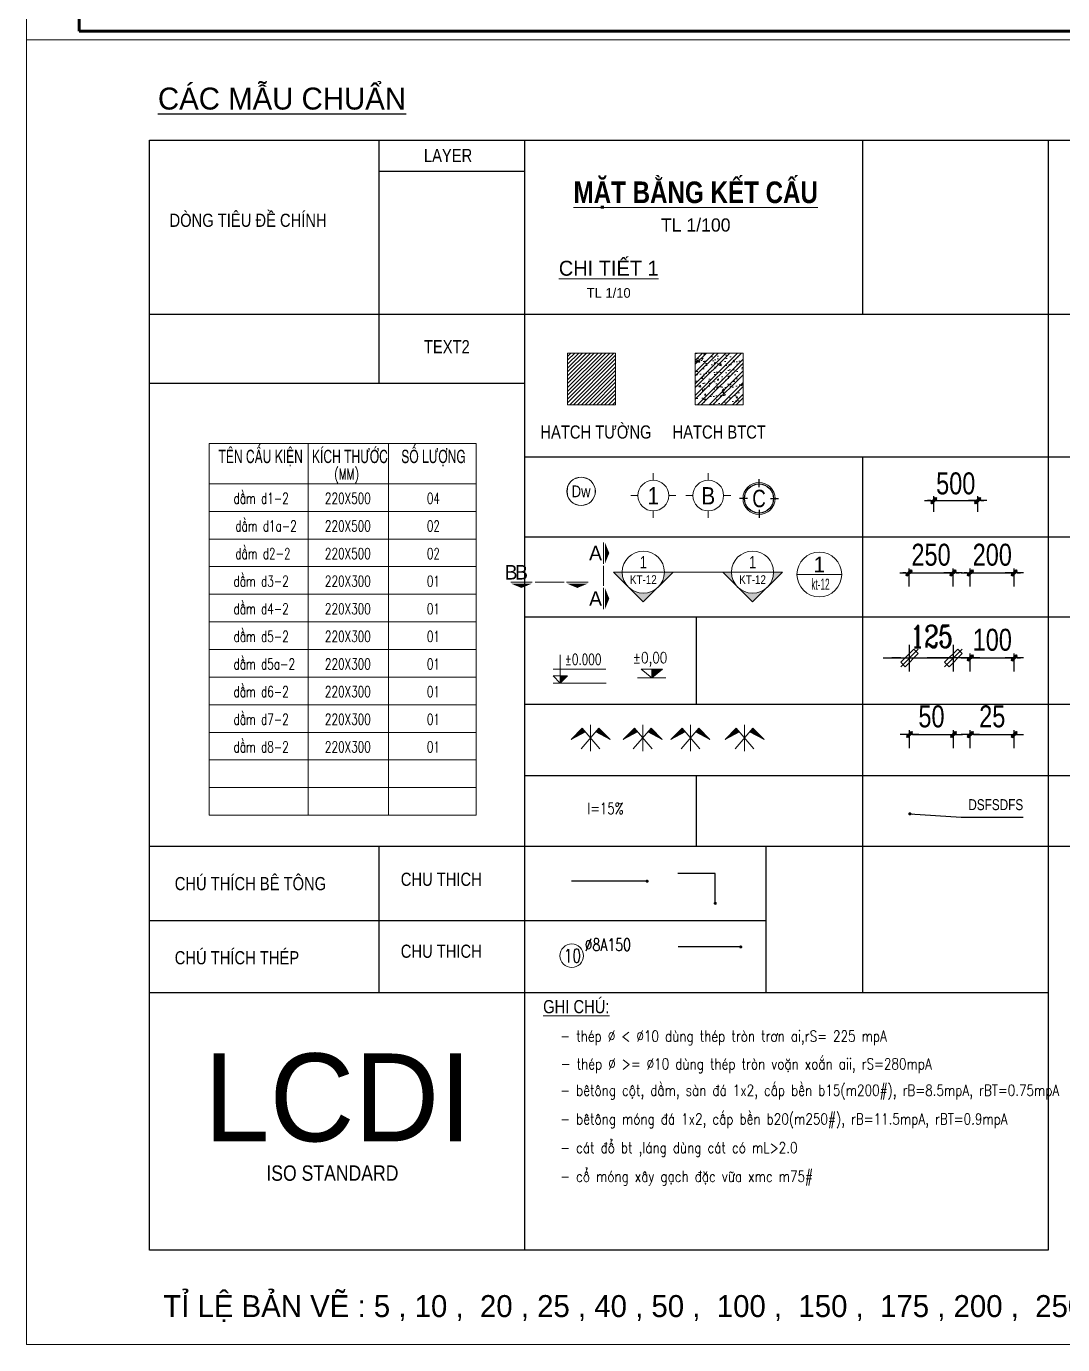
# Model space of a CAD drawing. Header units: millimetres. Extents: x 3320094 to 3411034, y 113561 to 144305.
# Drawn here: x 3320094 to 3331887, y 113561 to 128565 of the extents above; entities that cross this region are included whole.
import ezdxf
from ezdxf.enums import TextEntityAlignment as Align

# ---------------------------------------------------------------- set-up
doc = ezdxf.new("R2010")
doc.units = ezdxf.units.MM
doc.header["$LTSCALE"] = 600
doc.header["$MEASUREMENT"] = 0
doc.header["$PDMODE"] = 32
for name, pattern in [('CENTER', [2, 1.25, -0.25, 0.25, -0.25]), ('DASHDOT', [1, 0.5, -0.25, 0, -0.25]), ('HIDDEN', [0.375, 0.25, -0.125])]:
    doc.linetypes.add(name, pattern=pattern)
doc.layers.get('0').update_dxf_attribs({"lineweight": 0})
doc.layers.get('Defpoints').update_dxf_attribs({"lineweight": 0})
doc.layers.add('DIM', color=1, linetype='Continuous')
for name, color, linetype, lineweight in [('hatch1', 136, 'Continuous', 9), ('hatch1 @ 1', 136, 'Continuous', 9), ('Khungten_LCDI', 7, 'Continuous', 5), ('LC Dim', 8, 'Continuous', 18), ('LC Hatch', 252, 'Continuous', 9), ('LC ISO', 153, 'Continuous', 13), ('LC Khac', 4, 'Continuous', 9), ('LC MANH DUT', 35, 'HIDDEN', 5), ('LC Net manh', 239, 'Continuous', 5), ('LC Net thay', 7, 'Continuous', 25), ('LC Net truc', 79, 'DASHDOT', 13), ('LC Text1', 3, 'Continuous', 20), ('LC Text2', 7, 'Continuous', 18), ('Text', 7, 'Continuous', 20)]:
    doc.layers.add(name, color=color, linetype=linetype, lineweight=lineweight)
doc.styles.add('arial', font='arial.ttf', dxfattribs={"width": 0.8})
doc.styles.add('Brief text', font='VHHELS.TTF')
doc.styles.add('EG 1', font='VHAVANB.TTF')
doc.styles.add('General text 2', font='arial.ttf')
doc.styles.add('HOATBIF', font='hoatbif.shx', dxfattribs={"width": 0.8})
doc.styles.add('Khungten', font='VHAVAN.TTF', dxfattribs={"width": 0.9, "height": 5000})
doc.styles.add('LC 1', font='VHAVANB.TTF')
doc.styles.add('LC 2', font='VHARIALN.TTF', dxfattribs={"width": 0.7})
doc.styles.add('LC 3', font='vnsimli.shx', dxfattribs={"width": 0.75})
doc.styles.add('LC3', font='VHARIALB.TTF', dxfattribs={"width": 0.8})
doc.styles.add('ROMANC', font='romanc.shx', dxfattribs={"width": 0.75, "height": 250, "bigfont": 'romancvn.shx'})
doc.styles.add('T1', font='Vnsimli.shx', dxfattribs={"width": 0.8})
doc.styles.add('T2', font='VHARIAL.TTF', dxfattribs={"width": 0.8})
doc.styles.add('Tahoma', font='tahoma.ttf')
doc.styles.add('text', font='hoatbif.shx', dxfattribs={"width": 0.7})
doc.styles.add('text1', font='VHHELS.TTF', dxfattribs={"width": 0.7, "height": 300})
doc.styles.add('Title', font='VHBLACK.TTF', dxfattribs={"width": 0.8})
doc.dimstyles.new('1-10', dxfattribs={"dimscale": 100, "dimtxt": 2.5, "dimasz": 0.35, "dimexe": 0.5, "dimexo": 0, "dimgap": 0.8, "dimtad": 1, "dimdec": 0, "dimlfac": 0.1, "dimzin": 0, "dimdsep": 46, "dimtxsty": 'HOATBIF', "dimblk": 'DOT', "dimcen": -1, "dimdle": 1, "dimclrd": 256, "dimclre": 256, "dimclrt": 4, "dimadec": 3, "dimazin": 2, "dimtfac": 0.333333, "dimtdec": 0, "dimtix": 1, "dimtmove": 2, "dimatfit": 3, "dimldrblk": 'DOT', "dimfxl": 1, "dimtvp": 0.833333, "dimtolj": 1, "dimtzin": 0, "dimarcsym": 0})
doc.dimstyles.new('1-100', dxfattribs={"dimscale": 106, "dimtxt": 2.5, "dimasz": 0.35, "dimexe": 0.5, "dimexo": 0, "dimgap": 0.8, "dimtad": 1, "dimdec": 0, "dimzin": 0, "dimdsep": 46, "dimtxsty": 'HOATBIF', "dimblk1": 'DOT', "dimblk2": 'DOT', "dimsah": 1, "dimcen": -1, "dimdle": 1, "dimclrd": 256, "dimclre": 256, "dimclrt": 4, "dimadec": 3, "dimazin": 2, "dimtfac": 0.333333, "dimtdec": 0, "dimtix": 1, "dimtmove": 2, "dimatfit": 3, "dimldrblk": 'DOT', "dimfxl": 1, "dimtvp": 0.833333, "dimtolj": 1, "dimtzin": 0, "dimarcsym": 0})
doc.dimstyles.new('1-20', dxfattribs={"dimscale": 100, "dimtxt": 2.5, "dimasz": 0.35, "dimexe": 0.5, "dimexo": 0, "dimgap": 0.8, "dimtad": 1, "dimdec": 0, "dimlfac": 0.2, "dimzin": 0, "dimdsep": 46, "dimtxsty": 'HOATBIF', "dimblk1": 'DOT', "dimblk2": 'DOT', "dimsah": 1, "dimcen": -1, "dimdle": 1, "dimclrd": 256, "dimclre": 256, "dimclrt": 4, "dimadec": 3, "dimazin": 2, "dimtfac": 0.333333, "dimtdec": 0, "dimtix": 1, "dimtmove": 2, "dimatfit": 3, "dimldrblk": 'DOT', "dimfxl": 1, "dimtvp": 0.833333, "dimtolj": 1, "dimtzin": 0, "dimarcsym": 0})
doc.dimstyles.new('1-25', dxfattribs={"dimscale": 100, "dimtxt": 2.5, "dimasz": 1, "dimexe": 1.5, "dimexo": 0, "dimgap": 1.2, "dimtad": 1, "dimdec": 0, "dimlfac": 0.25, "dimzin": 0, "dimdsep": 46, "dimtxsty": 'ROMANC', "dimblk": 'DOT', "dimblk1": 'DOT', "dimblk2": 'DOT', "dimsah": 1, "dimcen": 1, "dimdle": 1, "dimclrd": 1, "dimclre": 9, "dimclrt": 2, "dimadec": 0, "dimazin": 0, "dimtp": 0.1, "dimtm": 0.1, "dimtfac": 1, "dimtdec": 0, "dimtix": 1, "dimtmove": 2, "dimatfit": 3, "dimldrblk": 'DOT', "dimfxl": 1, "dimtolj": 1, "dimtzin": 0, "dimarcsym": 0})
doc.dimstyles.new('1-40', dxfattribs={"dimscale": 100, "dimtxt": 2.5, "dimasz": 0.35, "dimexe": 0.5, "dimexo": 0, "dimgap": 0.8, "dimtad": 1, "dimdec": 0, "dimlfac": 0.4, "dimzin": 0, "dimdsep": 46, "dimtxsty": 'HOATBIF', "dimblk1": 'DOT', "dimblk2": 'DOT', "dimsah": 1, "dimcen": -1, "dimdle": 1, "dimclrd": 256, "dimclre": 256, "dimclrt": 4, "dimadec": 3, "dimazin": 2, "dimtfac": 0.333333, "dimtdec": 0, "dimtix": 1, "dimtmove": 2, "dimatfit": 3, "dimldrblk": 'DOT', "dimfxl": 1, "dimtvp": 0.833333, "dimtolj": 1, "dimtzin": 0, "dimarcsym": 0})
doc.dimstyles.new('1-5', dxfattribs={"dimscale": 100, "dimtxt": 2.5, "dimasz": 0.35, "dimexe": 0.5, "dimexo": 0, "dimgap": 0.8, "dimtad": 1, "dimdec": 0, "dimlfac": 0.05, "dimzin": 0, "dimdsep": 46, "dimtxsty": 'HOATBIF', "dimblk1": 'DOT', "dimblk2": 'DOT', "dimsah": 1, "dimcen": -1, "dimdle": 1, "dimclrd": 256, "dimclre": 256, "dimclrt": 4, "dimadec": 3, "dimazin": 2, "dimtfac": 0.333333, "dimtdec": 0, "dimtix": 1, "dimtmove": 2, "dimatfit": 3, "dimldrblk": 'DOT', "dimfxl": 1, "dimtvp": 0.833333, "dimtolj": 1, "dimtzin": 0, "dimarcsym": 0})
doc.dimstyles.new('1-50', dxfattribs={"dimscale": 100, "dimtxt": 2.5, "dimasz": 0.35, "dimexe": 0.5, "dimexo": 0, "dimgap": 0.8, "dimtad": 1, "dimdec": 0, "dimlfac": 0.5, "dimzin": 0, "dimdsep": 46, "dimtxsty": 'HOATBIF', "dimblk1": 'DOT', "dimblk2": 'DOT', "dimsah": 1, "dimcen": -1, "dimdle": 1, "dimclrd": 256, "dimclre": 256, "dimclrt": 4, "dimadec": 3, "dimazin": 2, "dimtfac": 0.333333, "dimtdec": 0, "dimtix": 1, "dimtmove": 2, "dimatfit": 3, "dimldrblk": 'DOT', "dimfxl": 1, "dimtvp": 0.833333, "dimtolj": 1, "dimtzin": 0, "dimarcsym": 0})

# ---------------------------------------------------------------- blocks, each defined once
blk = doc.blocks.new('CT')
at = {"layer": 'LC Text1', "lineweight": 15}
blk.add_hatch(color=4, dxfattribs=at).paths.add_polyline_path([(3.25, 1.6), (1.64, 1.6), (1.64, 0)])
at = {"layer": 'LC Text1', "color": 4, "lineweight": 15, "ltscale": 50}
for p, q in [((0.05, 3.14), (12, 3.14)), ((12.09, 0), (0, 0))]:
    blk.add_line(p, q, dxfattribs=at)
for points in [[(1.64, 6.43), (1.64, 0)], [(1.64, 0), (0.03, 1.6), (1.64, 1.6)], [(1.64, 0), (3.25, 1.6), (1.64, 1.6)]]:
    blk.add_lwpolyline(points, dxfattribs=at)
at = {"layer": 'LC Text1', "color": 4, "style": 'LC 3', "width": 0.75}
blk.add_attdef('CT', (1.91, 3.5), '', height=2.2, dxfattribs=at)
blk = doc.blocks.new('DXicon')
at = {"layer": 'LC Hatch', "ltscale": 50}
for points in [[(-1.15, 4.39), (-1.9, 5.26), (-4.45, 2.69)], [(4.45, 2.69), (1.9, 5.26), (1.15, 4.39)]]:
    blk.add_hatch(color=252, dxfattribs=at).paths.add_polyline_path(points)
at = {"layer": 'LC Net manh', "color": 8, "ltscale": 50}
for p, q in [((0, 0.04), (0, 6.04)), ((-1.9, 5.26), (-4.45, 2.69)), ((-4.45, 2.69), (-1.15, 4.39)), ((-2.13, 0.57), (1.9, 5.26)), ((2.13, 0.57), (-1.9, 5.26)), ((4.45, 2.69), (1.15, 4.39)), ((1.9, 5.26), (4.45, 2.69))]:
    blk.add_line(p, q, dxfattribs=at)
blk = doc.blocks.new('DOT')
at = {"layer": 'DIM'}
for p, q in [((-3, 0), (3, 0)), ((-1, -1), (1, 1))]:
    blk.add_line(p, q, dxfattribs=at)
blk.add_lwpolyline([(0.5, 1), (-1, -0.5), (-0.5, -1), (1, 0.5)], close=True, dxfattribs=at)
blk = doc.blocks.new('TTRUC')
at = {"layer": 'LC ISO'}
for p, q in [((0, 6.95), (0, 10.13)), ((-6.95, 0), (-10.13, 0)), ((6.95, 0), (10.13, 0)), ((0, -6.95), (0, -10.13))]:
    blk.add_line(p, q, dxfattribs=at)
at = {"layer": 'LC Net manh'}
blk.add_circle((0, 0), 6.95, dxfattribs=at)
blk = doc.blocks.new('TIEUDE1')
at = {"layer": 'LC Text2', "color": 7, "style": 'LC 1'}
blk.add_attdef('TIªU§Ò', text='', height=5, dxfattribs=at).set_placement((0, 0), align=Align.BOTTOM_CENTER)
blk.add_attdef('TL', text='', height=3, dxfattribs=at).set_placement((0, -2), align=Align.TOP_CENTER)
blk = doc.blocks.new('TIEUDE2')
at = {"layer": 'LC Text2', "color": 7, "style": 'LC 1'}
blk.add_attdef('%%UTIªU§Ò', text='', height=3.5, dxfattribs=at).set_placement((0, 0), align=Align.BOTTOM_CENTER)
blk.add_attdef('TL', text='', height=2.2, dxfattribs=at).set_placement((0, -1.8), align=Align.TOP_CENTER)
blk = doc.blocks.new('*D99')
at = {"layer": 'Defpoints', "color": 0, "ltscale": 500, "transparency": 16777216}
for p in [(3330420, 123040), (3330920, 123167), (3330920, 123040)]:
    blk.add_point(p, dxfattribs=at)
at = {"layer": 'LC Dim', "lineweight": -2, "ltscale": 500, "transparency": 16777216}
for p, q in [((3330420, 123040), (3330420, 123217)), ((3330920, 123040), (3330920, 123217)), ((3330385, 123167), (3330350, 123167)), ((3330420, 123167), (3330920, 123167)), ((3330955, 123167), (3330990, 123167))]:
    blk.add_line(p, q, dxfattribs=at)
at = {"layer": 'LC Dim', "lineweight": -2, "ltscale": 500, "transparency": 16777216, "xscale": 35, "yscale": 35, "zscale": 35}
blk.add_blockref('DOT', (3330420, 123167), dxfattribs=at)
at = {"layer": 'LC Dim', "lineweight": -2, "ltscale": 500, "transparency": 16777216, "xscale": 35, "yscale": 35, "zscale": 35, "rotation": 180}
blk.add_blockref('DOT', (3330920, 123167), dxfattribs=at)
at = {"layer": 'LC Dim', "color": 4, "ltscale": 500, "transparency": 16777216, "insert": (3330670, 123362), "char_height": 250, "attachment_point": 5, "style": 'HOATBIF'}
blk.add_mtext('\\A1;500', dxfattribs=at)
blk = doc.blocks.new('_Dot')
at = {"color": 0, "linetype": 'ByBlock', "lineweight": -2}
blk.add_line((-0.5, 0), (-1, 0), dxfattribs=at)
at = {"color": 0, "linetype": 'ByBlock', "const_width": 0.5}
blk.add_lwpolyline([(-0.25, 0, 1), (0.25, 0, 1)], format="xyb", close=True, dxfattribs=at)
blk = doc.blocks.new('*D100')
at = {"layer": 'Defpoints', "color": 0, "ltscale": 2, "transparency": 16777216}
for p in [(3330639, 122345), (3330139, 122190), (3330639, 122190)]:
    blk.add_point(p, dxfattribs=at)
at = {"layer": 'LC Dim', "lineweight": -2, "ltscale": 2, "transparency": 16777216}
for p, q in [((3330104, 122345), (3330069, 122345)), ((3330139, 122190), (3330139, 122395)), ((3330139, 122345), (3330639, 122345)), ((3330639, 122190), (3330639, 122395)), ((3330674, 122345), (3330709, 122345))]:
    blk.add_line(p, q, dxfattribs=at)
at = {"layer": 'LC Dim', "lineweight": -2, "ltscale": 2, "transparency": 16777216, "xscale": 35, "yscale": 35, "zscale": 35}
blk.add_blockref('DOT', (3330139, 122345), dxfattribs=at)
at = {"layer": 'LC Dim', "lineweight": -2, "ltscale": 2, "transparency": 16777216, "xscale": 35, "yscale": 35, "zscale": 35, "rotation": 180}
blk.add_blockref('DOT', (3330639, 122345), dxfattribs=at)
at = {"layer": 'LC Dim', "color": 4, "ltscale": 2, "transparency": 16777216, "insert": (3330389, 122550), "char_height": 250, "attachment_point": 5, "style": 'HOATBIF'}
blk.add_mtext('\\A1;250', dxfattribs=at)
blk = doc.blocks.new('*D101')
at = {"layer": 'Defpoints', "color": 0, "ltscale": 2, "transparency": 16777216}
for p in [(3330644, 121377), (3330144, 121222), (3330644, 121222)]:
    blk.add_point(p, dxfattribs=at)
at = {"layer": 'LC Dim', "color": 9, "lineweight": -2, "ltscale": 2, "transparency": 16777216}
for p, q in [((3330144, 121222), (3330144, 121527)), ((3330644, 121222), (3330644, 121527))]:
    blk.add_line(p, q, dxfattribs=at)
at = {"layer": 'LC Dim', "color": 1, "lineweight": -2, "ltscale": 2, "transparency": 16777216}
for p, q in [((3330044, 121377), (3329944, 121377)), ((3330144, 121377), (3330644, 121377)), ((3330744, 121377), (3330844, 121377))]:
    blk.add_line(p, q, dxfattribs=at)
at = {"layer": 'LC Dim', "color": 1, "lineweight": -2, "ltscale": 2, "transparency": 16777216, "xscale": 100, "yscale": 100, "zscale": 100}
blk.add_blockref('DOT', (3330144, 121377), dxfattribs=at)
at = {"layer": 'LC Dim', "color": 1, "lineweight": -2, "ltscale": 2, "transparency": 16777216, "xscale": 100, "yscale": 100, "zscale": 100, "rotation": 180}
blk.add_blockref('DOT', (3330644, 121377), dxfattribs=at)
at = {"layer": 'LC Dim', "color": 2, "ltscale": 2, "transparency": 16777216, "insert": (3330394, 121622), "char_height": 250, "attachment_point": 5, "style": 'ROMANC'}
blk.add_mtext('\\A1;125', dxfattribs=at)
blk = doc.blocks.new('*D102')
at = {"layer": 'Defpoints', "color": 0, "ltscale": 2, "transparency": 16777216}
for p in [(3331336, 121377), (3330836, 121222), (3331336, 121222)]:
    blk.add_point(p, dxfattribs=at)
at = {"layer": 'LC Dim', "lineweight": -2, "ltscale": 2, "transparency": 16777216}
for p, q in [((3330836, 121222), (3330836, 121427)), ((3331336, 121222), (3331336, 121427)), ((3330801, 121377), (3330766, 121377)), ((3330836, 121377), (3331336, 121377)), ((3331371, 121377), (3331406, 121377))]:
    blk.add_line(p, q, dxfattribs=at)
at = {"layer": 'LC Dim', "lineweight": -2, "ltscale": 2, "transparency": 16777216, "xscale": 35, "yscale": 35, "zscale": 35}
blk.add_blockref('DOT', (3330836, 121377), dxfattribs=at)
at = {"layer": 'LC Dim', "lineweight": -2, "ltscale": 2, "transparency": 16777216, "xscale": 35, "yscale": 35, "zscale": 35, "rotation": 180}
blk.add_blockref('DOT', (3331336, 121377), dxfattribs=at)
at = {"layer": 'LC Dim', "color": 4, "ltscale": 2, "transparency": 16777216, "insert": (3331086, 121582), "char_height": 250, "attachment_point": 5, "style": 'HOATBIF'}
blk.add_mtext('\\A1;100', dxfattribs=at)
blk = doc.blocks.new('*D103')
at = {"layer": 'Defpoints', "color": 0, "ltscale": 2, "transparency": 16777216}
for p in [(3331336, 122345), (3330836, 122190), (3331336, 122190)]:
    blk.add_point(p, dxfattribs=at)
at = {"layer": 'LC Dim', "lineweight": -2, "ltscale": 2, "transparency": 16777216}
for p, q in [((3330801, 122345), (3330766, 122345)), ((3330836, 122190), (3330836, 122395)), ((3330836, 122345), (3331336, 122345)), ((3331336, 122190), (3331336, 122395)), ((3331371, 122345), (3331406, 122345))]:
    blk.add_line(p, q, dxfattribs=at)
at = {"layer": 'LC Dim', "lineweight": -2, "ltscale": 2, "transparency": 16777216, "xscale": 35, "yscale": 35, "zscale": 35}
blk.add_blockref('DOT', (3330836, 122345), dxfattribs=at)
at = {"layer": 'LC Dim', "lineweight": -2, "ltscale": 2, "transparency": 16777216, "xscale": 35, "yscale": 35, "zscale": 35, "rotation": 180}
blk.add_blockref('DOT', (3331336, 122345), dxfattribs=at)
at = {"layer": 'LC Dim', "color": 4, "ltscale": 2, "transparency": 16777216, "insert": (3331086, 122550), "char_height": 250, "attachment_point": 5, "style": 'HOATBIF'}
blk.add_mtext('\\A1;200', dxfattribs=at)
blk = doc.blocks.new('*D104')
at = {"layer": 'Defpoints', "color": 0, "ltscale": 2, "transparency": 16777216}
for p in [(3330644, 120505), (3330144, 120350), (3330644, 120350)]:
    blk.add_point(p, dxfattribs=at)
at = {"layer": 'LC Dim', "lineweight": -2, "ltscale": 2, "transparency": 16777216}
for p, q in [((3330144, 120350), (3330144, 120555)), ((3330179, 120505), (3330609, 120505)), ((3330644, 120350), (3330644, 120555))]:
    blk.add_line(p, q, dxfattribs=at)
at = {"layer": 'LC Dim', "lineweight": -2, "ltscale": 2, "transparency": 16777216, "xscale": 35, "yscale": 35, "zscale": 35, "rotation": 180}
blk.add_blockref('DOT', (3330144, 120505), dxfattribs=at)
at = {"layer": 'LC Dim', "lineweight": -2, "ltscale": 2, "transparency": 16777216, "xscale": 35, "yscale": 35, "zscale": 35}
blk.add_blockref('DOT', (3330644, 120505), dxfattribs=at)
at = {"layer": 'LC Dim', "color": 4, "ltscale": 2, "transparency": 16777216, "insert": (3330394, 120710), "char_height": 250, "attachment_point": 5, "style": 'HOATBIF'}
blk.add_mtext('\\A1;50', dxfattribs=at)
blk = doc.blocks.new('*D105')
at = {"layer": 'Defpoints', "color": 0, "ltscale": 2, "transparency": 16777216}
for p in [(3331336, 120505), (3330836, 120350), (3331336, 120350)]:
    blk.add_point(p, dxfattribs=at)
at = {"layer": 'LC Dim', "lineweight": -2, "ltscale": 2, "transparency": 16777216}
for p, q in [((3330836, 120350), (3330836, 120555)), ((3330871, 120505), (3331301, 120505)), ((3331336, 120350), (3331336, 120555))]:
    blk.add_line(p, q, dxfattribs=at)
at = {"layer": 'LC Dim', "lineweight": -2, "ltscale": 2, "transparency": 16777216, "xscale": 35, "yscale": 35, "zscale": 35, "rotation": 180}
blk.add_blockref('DOT', (3330836, 120505), dxfattribs=at)
at = {"layer": 'LC Dim', "lineweight": -2, "ltscale": 2, "transparency": 16777216, "xscale": 35, "yscale": 35, "zscale": 35}
blk.add_blockref('DOT', (3331336, 120505), dxfattribs=at)
at = {"layer": 'LC Dim', "color": 4, "ltscale": 2, "transparency": 16777216, "insert": (3331086, 120710), "char_height": 250, "attachment_point": 5, "style": 'HOATBIF'}
blk.add_mtext('\\A1;25', dxfattribs=at)
blk = doc.blocks.new('trich CT')
blk.add_line((-500, 0), (500, 0))
blk.add_circle((0, 0), 500)
at = {"layer": 'Text', "style": 'text1'}
blk.add_attdef('T', text='', height=350, dxfattribs=at).set_placement((0, 223), align=Align.MIDDLE_CENTER)
at = {"layer": 'Text', "linetype": 'ByBlock', "style": 'text', "width": 0.7}
blk.add_attdef('KT', text='', height=250, dxfattribs=at).set_placement((0, -217), align=Align.MIDDLE_CENTER)
blk = doc.blocks.new('*U60')
h = blk.add_hatch(color=256)
h.paths.add_polyline_path([(0, -8.49), (4.24, -4.24, -0.198912), (0, -6, -0.198912), (-4.24, -4.24)])
h.paths.add_polyline_path([(8.49, 0), (6, 0, -0.198912), (4.24, -4.24)])
h.paths.add_polyline_path([(-4.24, -4.24, -0.198912), (-6, 0), (-8.49, 0)])
h = blk.add_hatch(color=256)
h.paths.add_polyline_path([(31.08, -8.49), (35.32, -4.24, -0.198912), (31.08, -6, -0.198912), (26.84, -4.24)])
h.paths.add_polyline_path([(39.57, 0), (37.08, 0, -0.198912), (35.32, -4.24)])
h.paths.add_polyline_path([(26.84, -4.24, -0.198912), (25.08, 0), (22.59, 0)])
for p, q in [((-6, 0), (6, 0)), ((25.08, 0), (37.08, 0))]:
    blk.add_line(p, q)
at = {"linetype": 'CENTER', "ltscale": 5}
blk.add_line((6, 0), (25.08, 0), dxfattribs=at)
for points in [[(6, 0), (8.49, 0), (0, -8.49), (-8.49, 0), (-6, 0)], [(37.08, 0), (39.57, 0), (31.08, -8.49), (22.59, 0), (25.08, 0)]]:
    blk.add_lwpolyline(points)
for centre in [(0, 0), (31.08, 0)]:
    blk.add_circle(centre, 6)
at = {"layer": 'Text', "style": 'Brief text', "width": 0.8, "flags": 8}
for tag, p in [('VIEW-NUMBER2', (0, 52)), ('VIEW-NUMBER1', (0, 0))]:
    blk.add_attdef(tag, text='', height=3.5, dxfattribs=at).set_placement(p, align=Align.BOTTOM_CENTER)
at = {"layer": 'Text', "style": 'arial', "width": 0.8, "flags": 8}
for tag, p in [('SHEET-NUMBER2', (0, 51.13)), ('SHEET-NUMBER1', (0, -0.87))]:
    blk.add_attdef(tag, text='', height=2.5, dxfattribs=at).set_placement(p, align=Align.TOP_CENTER)
blk = doc.blocks.new('Caodo1')
at = {"layer": 'LC Text1'}
blk.add_hatch(color=4, dxfattribs=at).paths.add_polyline_path([(0, 200), (0, 0), (243, 200)])
at = {"layer": 'LC Text1', "color": 4}
for p, q in [((324, 0), (-324, 0)), ((0, 0), (0, 200))]:
    blk.add_line(p, q, dxfattribs=at)
blk.add_lwpolyline([(-243, 200), (243, 200), (0, 0), (0, 0)], close=True, dxfattribs=at)
at = {"layer": 'LC Text1', "color": 4, "style": 'T1', "width": 0.8}
blk.add_attdef('%%P0,00', text='', height=250, dxfattribs=at).set_placement((-39, 460), align=Align.MIDDLE_CENTER)
blk = doc.blocks.new('*U11')
at = {"layer": 'Defpoints'}
blk.add_lwpolyline([(0, 4.25), (-2.5, 3.44), (-4.04, 1.31), (-4.04, -1.31), (-2.5, -3.44), (0, -4.25), (2.5, -3.44), (4.04, -1.31), (4.04, 1.31), (2.5, 3.44)], close=True, dxfattribs=at)
at = {"layer": 'LC Text1', "style": 'General text 2', "width": 0.8, "flags": 8}
blk.add_attdef('SYMBOL', text='', height=3.5, dxfattribs=at).set_placement((0, 0), align=Align.MIDDLE_CENTER)
blk.add_wipeout([(0, 4.25), (-2.5, 3.44), (-4.04, 1.31), (-4.04, -1.31), (-2.5, -3.44), (0, -4.25), (2.5, -3.44), (4.04, -1.31), (4.04, 1.31), (2.5, 3.44)]).dxf.layer = 'Defpoints'
at = {"layer": 'LC ISO'}
blk.add_circle((0, 0), 4.25, dxfattribs=at)
blk = doc.blocks.new('matcatdoc')
at = {"layer": 'LC Khac', "color": 1, "ltscale": 2}
for p, q in [((0, 485), (0, 0)), ((0, -550), (0, -1036))]:
    blk.add_line(p, q, dxfattribs=at)
for points in [[(134, 243, 0, 471, 0), (37, 243, 275, 275, 0)], [(134, -793, 0, 471, 0), (37, -793, 275, 275, 0)]]:
    blk.add_lwpolyline(points, format="xyseb", dxfattribs=at)
at = {"layer": 'LC MANH DUT', "ltscale": 200}
blk.add_line((0, -49), (0, -506), dxfattribs=at)
at = {"ltscale": 2, "style": 'LC 1'}
for p in [(-179, 243), (-179, -793)]:
    blk.add_attdef('LC', text='', height=330, dxfattribs=at).set_placement(p, align=Align.MIDDLE_CENTER)
blk = doc.blocks.new('*U76')
at = {"layer": 'LC Khac', "color": 1, "ltscale": 2}
for p, q in [((0, 0), (-485, 0)), ((1271, 0), (785, 0))]:
    blk.add_line(p, q, dxfattribs=at)
for points in [[(-243, -134, 0, 471, 0), (-243, -37, 275, 275, 0)], [(1028, -134, 0, 471, 0), (1028, -37, 275, 275, 0)]]:
    blk.add_lwpolyline(points, format="xyseb", dxfattribs=at)
at = {"layer": 'LC MANH DUT', "ltscale": 300}
blk.add_line((66, 0), (732, 0), dxfattribs=at)
at = {"ltscale": 2, "style": 'LC 1'}
for p in [(-243, 222), (1028, 222)]:
    blk.add_attdef('LC', text='', height=330, dxfattribs=at).set_placement(p, align=Align.MIDDLE_CENTER)
blk = doc.blocks.new('KyHieu TrucDinhVi')
at = {"color": 7, "lineweight": 30}
for p, q in [((0, 2.36), (0, 4)), ((-2.36, 0), (-4, 0)), ((2.36, 0), (4, 0)), ((0, -2.36), (0, -4))]:
    blk.add_line(p, q, dxfattribs=at)
blk.add_circle((0, 0), 3.3)
blk.add_circle((0, 0), 3, dxfattribs=at)
at = {"ltscale": 20, "style": 'Tahoma'}
blk.add_attdef('AA', text='', height=3, dxfattribs=at).set_placement((0, 0), align=Align.MIDDLE_CENTER)
blk = doc.blocks.new('ha tang Nui Beo')
at = {"layer": 'Defpoints', "lineweight": 0}
blk.add_lwpolyline([(-1200, -14850), (-1200, 14850), (40800, 14850), (40800, -14850)], close=True, dxfattribs=at)
at = {"layer": 'Khungten_LCDI', "color": 5, "lineweight": 60}
blk.add_lwpolyline([(0, -14650), (0, 14650), (40600, 14650), (40600, -14650)], close=True, dxfattribs=at)
at = {"color": 7, "style": 'Khungten', "width": 0.8}
for tag, p in [('REVISION', (39499, -10746)), ('NGAYHT', (39546, -11609))]:
    blk.add_attdef(tag, text='', height=200, dxfattribs=at).set_placement(p, align=Align.CENTER)
at = {"layer": 'LC Text1', "style": 'Title', "width": 3.882085}
for tag, p, p2 in [('TENBANVE1', (36913, -8886), (40339, -8886)), ('TENBANVE2', (36913, -9562), (40339, -9562))]:
    blk.add_attdef(tag, text='', height=250, dxfattribs=at).set_placement(p, p2, align=Align.FIT)
at = {"layer": 'LC Text1', "style": 'Title', "width": 0.7}
blk.add_attdef('SOBANVE', text='', height=250, dxfattribs=at).set_placement((39562, -13896), align=Align.CENTER)

msp = doc.modelspace()

# ---------------------------------------------------------------- hatches: boundary and pattern name
at = {"layer": 'hatch1 @ 1', "ltscale": 2}
h = msp.add_hatch(dxfattribs=at)
h.set_pattern_fill('ANSI31', color=256, scale=249.999987)
h.set_pattern_definition([(45, (3326241.478, 155379.317), (-22.097086, 22.097086), [])])
h.paths.add_polyline_path([(3326798.3, 124258.1), (3326798.3, 124846.8), (3326253.4, 124846.8), (3326253.4, 124258.1)])
h = msp.add_hatch(dxfattribs=at)
h.set_pattern_fill('BTCT', color=256, scale=24.999999)
h.set_pattern_definition([(50, (3326501.73, 155379.32), (179.31504, -15.688), [18.75, -206.25]), (355, (3326501.73, 155379.32), (-34.6878, 188.048), [15, -165]), (100.4514, (3326516.67, 155378.01), (144.6273, 172.3599), [15.935, -175.2855]), (46.1842, (3326501.73, 155429.32), (266.8102, -41.3798), [28.125, -309.375]), (96.6356, (3326523.96, 155425.87), (233.6657, 243.5295), [23.9026, -262.9282]), (351.1842, (3326501.73, 155429.32), (233.6655, 243.5296), [22.5, -247.5]), (21, (3326526.73, 155416.82), (149.22676, -100.6547), [18.75, -206.25]), (326, (3326526.73, 155416.82), (60.8288, 181.2875), [15, -165]), (71.4514, (3326539.16, 155408.43), (210.0556, 80.6326), [15.935, -175.2855]), (37.5, (3326501.73, 155379.32), (3.03996, 83.22346), [0, -163, 0, -167.5, 0, -165.625]), (7.5, (3326501.73, 155379.32), (65.76738, 98.60292), [0, -95.5, 0, -159.25, 0, -63.125]), (327.5, (3326445.98, 155379.32), (133.4556, -5.63872), [0, -62.5, 0, -195, 0, -258.75]), (317.5, (3326420.98, 155379.32), (145.79653, 25.02624), [0, -81.25, 0, -129.5, 0, -183.75]), (45, (3326501.73, 155379.32), (-66.29126, 66.29126), []), (45, (3326545.92, 155379.32), (-66.29126, 66.29126), [])])
h.paths.add_polyline_path([(3328249.9, 124846.8), (3327705, 124846.8), (3327705, 124258.1), (3328249.9, 124258.1)])

# ---------------------------------------------------------------- linework, layer by layer
at = {"layer": 'Defpoints', "ltscale": 0.2, "elevation": 0}
msp.add_lwpolyline([(3320093.8, 128411.2), (3341093.8, 128411.2), (3341093.8, 113561.2), (3320093.8, 113561.2)], close=True, dxfattribs=at)
at = {"layer": 'LC Net thay'}
for p, q in [((3324105.5, 127268.9, 0), (3324105.5, 124504.5, 0)), ((3325762.2, 127268.9, 0), (3325762.2, 114635.4, 0)), ((3329607.3, 127268.9, 0), (3329607.3, 125287.6, 0)), ((3331723.1, 127268.9, 0), (3332708.7, 127268.9, 0)), ((3325762.2, 126913.7, 0), (3324105.5, 126913.7, 0)), ((3321496.3, 125287.6, 0), (3329607.3, 125287.6, 0)), ((3321496.3, 125287.6, 0), (3332708.7, 125287.6, 0)), ((3321496.3, 124504.5, 0), (3325762.2, 124504.5, 0)), ((3325762.2, 123663.9, 0), (3332708.7, 123663.9, 0)), ((3329607.3, 123663.9, 0), (3329607.3, 117570.8, 0)), ((3325762.2, 122755.2, 0), (3332708.7, 122755.2, 0)), ((3325762.2, 121846.5, 0), (3332708.7, 121846.5, 0)), ((3327716, 121846.5, 0), (3327716, 120850.7, 0)), ((3325762.2, 120850.7, 0), (3332708.7, 120850.7, 0)), ((3325762.2, 120040.7, 0), (3329607.3, 120040.7, 0)), ((3325762.2, 120040.7, 0), (3332708.7, 120040.7, 0)), ((3327716, 120040.7, 0), (3327716, 119235.2, 0)), ((3321496.3, 119235.2, 0), (3332708.7, 119235.2, 0)), ((3324105.5, 119235.2, 0), (3324105.5, 117570.8, 0)), ((3328512.8, 117570.8, 0), (3328512.8, 119235.2, 0)), ((3321496.3, 118389.7, 0), (3328512.8, 118389.7, 0)), ((3321496.3, 117570.8, 0), (3331723.1, 117570.8, 0)), ((3321496.3, 117570.8, 0), (3331723.1, 117570.8, 0))]:
    msp.add_line(p, q, dxfattribs=at)
at = {"layer": 'LC Net thay', "elevation": 0}
msp.add_lwpolyline([(3321496.3, 127268.9), (3331723.1, 127268.9), (3331723.1, 114635.4), (3321496.3, 114635.4)], close=True, dxfattribs=at)
at = {"layer": 'LC Text2', "ltscale": 2, "elevation": 0}
for points in [[(3326253.4, 124846.8), (3326798.3, 124846.8), (3326798.3, 124258.1), (3326253.4, 124258.1)], [(3327705, 124846.8), (3328249.9, 124846.8), (3328249.9, 124258.1), (3327705, 124258.1)]]:
    msp.add_lwpolyline(points, close=True, dxfattribs=at)
at = {"layer": 'LC Text2', "ltscale": 100}
msp.add_circle((3326300.2, 117987.5, 0), 133.8, dxfattribs=at)

# ---------------------------------------------------------------- block references
ref = msp.add_blockref('matcatdoc', (3326660.6, 122448.9, 0), dxfattribs=dict(xscale=0.4999999740586396, yscale=0.4999999740620424, zscale=0.4999999740632373))
ref.add_attrib('LC', 'A', dxfattribs={"ltscale": 2, "height": 165, "style": 'LC 1'}).set_placement((3326571.3, 122052.5, 0), align=Align.MIDDLE_CENTER)
ref.add_attrib('LC', 'A', dxfattribs={"ltscale": 2, "height": 165, "style": 'LC 1'}).set_placement((3326571.3, 122570.3, 0), align=Align.MIDDLE_CENTER)
ref = msp.add_blockref('*U76', (3325849.8, 122240.9, 0), dxfattribs=dict(xscale=0.4999999740586396, yscale=0.4999999740620424, zscale=0.4999999740632373))
ref.add_attrib('LC', 'B', dxfattribs={"ltscale": 2, "height": 165, "style": 'LC 1'}).set_placement((3325610, 122352, 0), align=Align.MIDDLE_CENTER)
ref.add_attrib('LC', 'B', dxfattribs={"ltscale": 2, "height": 165, "style": 'LC 1'}).set_placement((3325728.4, 122352, 0), align=Align.MIDDLE_CENTER)
at = {"layer": 'hatch1', "xscale": 49.99999740640843, "yscale": 49.99999740640502, "zscale": 49.99999740640472}
for p in [(3326515.3, 120315, 0), (3327107.6, 120315, 0), (3327650.3, 120315, 0), (3328267.2, 120315, 0)]:
    msp.add_blockref('DXicon', p, dxfattribs=at)
at = {"layer": 'LC ISO', "xscale": 25.19610359348045, "yscale": 25.19610359348386, "zscale": 25.19610359348226}
for p in [(3327228.5, 123224.8, 0), (3327853.6, 123224.8, 0)]:
    msp.add_blockref('TTRUC', p, dxfattribs=at)
at = {"layer": 'LC ISO'}
ref = msp.add_blockref('KyHieu TrucDinhVi', (3328431.5, 123191.8, 0), dxfattribs=dict(at, xscale=55.22951297601792, yscale=55.22951297601112, zscale=55.22951297601281))
ref.add_attrib('AA', 'C', dxfattribs={"layer": '0', "ltscale": 20, "height": 198.8, "style": 'EG 1', "width": 0.8}).set_placement((3328431.5, 123191.8, 0), align=Align.MIDDLE_CENTER)
ref = msp.add_blockref('*U60', (3327114.8, 122353.2, 0), dxfattribs=dict(at, xscale=39.99999792505868, yscale=39.99999792505868, zscale=39.99999792505868))
ref.add_attrib('VIEW-NUMBER1', '1', dxfattribs={"layer": 'Text', "height": 140, "style": 'Brief text', "width": 0.8}).set_placement((3327114.8, 122353.2, 0), align=Align.BOTTOM_CENTER)
ref.add_attrib('SHEET-NUMBER1', 'KT-12', dxfattribs={"layer": 'Text', "height": 100, "style": 'arial', "width": 0.8}).set_placement((3327114.8, 122318.2, 0), align=Align.TOP_CENTER)
ref.add_attrib('VIEW-NUMBER2', '1', dxfattribs={"layer": 'Text', "height": 140, "style": 'Brief text', "width": 0.8}).set_placement((3328358, 122353.2, 0), align=Align.BOTTOM_CENTER)
ref.add_attrib('SHEET-NUMBER2', 'KT-12', dxfattribs={"layer": 'Text', "height": 100, "style": 'arial', "width": 0.8}).set_placement((3328358, 122318.2, 0), align=Align.TOP_CENTER)
ref = msp.add_blockref('trich CT', (3329117.6, 122326.6, 0), dxfattribs=dict(at, xscale=0.5091428307333628, yscale=0.5091428307333628, zscale=0.5091428307319857))
ref.add_attrib('T', '1', dxfattribs={"layer": 'LC Text2', "height": 178.2, "style": 'text1'}).set_placement((3329117.6, 122439.9, 0), align=Align.MIDDLE_CENTER)
ref.add_attrib('KT', ' kt-12', dxfattribs={"layer": 'LC Text2', "linetype": 'ByBlock', "height": 127.29, "style": 'text', "width": 0.55}).set_placement((3329117.6, 122215.9, 0), align=Align.MIDDLE_CENTER)
at = {"layer": 'LC Net thay', "xscale": 0.4999999870320533, "yscale": 0.499999987033499, "zscale": 0.499999987033499}
msp.add_blockref('ha tang Nui Beo', (3320693.8, 135836.2), dxfattribs=at)
at = {"layer": 'LC Text1'}
ref = msp.add_blockref('CT', (3326088.2, 121091.5, 0), dxfattribs=dict(at, xscale=49.99999740640843, yscale=49.99999740640502, zscale=49.99999740640472))
ref.add_attrib('CT', '%%P0.000', (3326220.1, 121298.5, 0), dxfattribs={"color": 3, "height": 124.01, "style": 'LC 3', "width": 0.7})
ref = msp.add_blockref('Caodo1', (3327210.6, 121150.3, 0), dxfattribs=dict(at, xscale=0.4999999740586396, yscale=0.4999999740620424, zscale=0.4999999740632373))
ref.add_attrib('%%P0,00', '%%p0,00', dxfattribs={"layer": 'LC Text2', "height": 125, "style": 'T1', "width": 0.8}).set_placement((3327191, 121380.1, 0), align=Align.MIDDLE_CENTER)
at = {"layer": 'LC Text2'}
ref = msp.add_blockref('TIEUDE1', (3327711.3, 126479.5, 0), dxfattribs=dict(at, xscale=49.99999740642203, yscale=49.99999740642203, zscale=49.99999740642036))
ref.add_attrib('TIªU§Ò', '%%UmÆt b»ng kÕt cÊu', dxfattribs={"color": 7, "height": 246.221, "style": 'LC3', "width": 0.8}).set_placement((3327711.3, 126479.5, 0), align=Align.BOTTOM_CENTER)
ref.add_attrib('TL', 'TL 1/100', dxfattribs={"color": 7, "height": 150, "style": 'LC 1'}).set_placement((3327711.3, 126379.5, 0), align=Align.TOP_CENTER)
ref = msp.add_blockref('TIEUDE2', (3326721.1, 125676.4, 0), dxfattribs=dict(at, xscale=49.99999740642203, yscale=49.99999740642203, zscale=49.99999740642036))
ref.add_attrib('%%UTIªU§Ò', '%%Uchi tiÕt 1', dxfattribs={"color": 7, "height": 169.807, "style": 'LC 1'}).set_placement((3326721.1, 125676.4, 0), align=Align.BOTTOM_CENTER)
ref.add_attrib('TL', 'TL 1/10', dxfattribs={"color": 7, "height": 110, "style": 'LC 1'}).set_placement((3326721.1, 125586.4, 0), align=Align.TOP_CENTER)

# ---------------------------------------------------------------- texts
at = {"layer": 'LC Dim', "color": 4, "ltscale": 2, "insert": (3330813.7, 119642.7, 0), "char_height": 125, "attachment_point": 7, "style": 'HOATBIF'}
msp.add_mtext('DSFSDFS', dxfattribs=at)
at = {"layer": 'LC Text1', "ltscale": 0.2, "style": 'LC 1', "width": 0.9}
for s, p in [('1', (3327228.5, 123064.3, 0)), ('B', (3327853.6, 123064.3, 0))]:
    msp.add_text(s, height=197.3, dxfattribs=at).set_placement(p, align=Align.BOTTOM_CENTER)
at = {"layer": 'LC Text1', "color": 3, "style": 'LC 3', "width": 0.8}
for s, p in [('- thÐp %%C < %%C10 dïng thÐp trßn tr¬n ai,rS= 225 mpA', (3326170.6, 117010, 0)), ('- thÐp %%C >= %%C10 dïng thÐp trßn voÆn xo¾n aii, rS=280mpA', (3326175.6, 116694.4, 0)), ('- bªt«ng cét, dÇm, sµn ®¸ 1x2, cÊp bÒn b15(m200#), rB=8.5mpA, rBT=0.75mpA', (3326169.5, 116393.5, 0)), ('- bªt«ng mãng ®¸ 1x2, cÊp bÒn b20(m250#), rB=11.5mpA, rBT=0.9mpA', (3326169.5, 116066.9, 0)), ('- c¸t ®æ bt ,l¸ng dïng c¸t cã mL>2.0', (3326169.5, 115740.3, 0)), ('- cæ mãng x©y g¹ch ®Æc v÷a xmc m75#', (3326169.5, 115413.7, 0))]:
    msp.add_text(s, height=125, dxfattribs=at).set_placement(p)
at = {"layer": 'LC Text2', "lineweight": -2}
for s, height, style, p in [('%%uc¸c mÉu chuÈn', 250, 'LC 1', (3321591.1, 127618.3, 0)), ('iso standard', 175, 'LC 2', (3322824.7, 115426.2, 0)), ('tØ lÖ b¶n vÏ : 5 , 10 ,  20 , 25 , 40 , 50 ,  100 ,  150 ,  175 , 200 ,  250 , 400 , 500 , 1000 ....', 250, 'LC 1', (3321651.2, 113874.9, 0))]:
    msp.add_text(s, height=height, dxfattribs=dict(at, style=style)).set_placement(p)
at = {"layer": 'LC Text2', "style": 'T2', "width": 0.8}
for s, p in [('layer', (3324618, 127020.9, 0)), ('dßng tiªu ®Ò chÝnh', (3321722.8, 126283.1, 0)), ('text2', (3324618, 124844.2, 0)), ('HATCH T¦êNG', (3325943.5, 123873, 0)), ('HATCH BTCT', (3327447.5, 123873, 0)), ('chó thÝch bª t«ng', (3321782.3, 118733.5, 0)), ('chu thich', (3324354.5, 118782.8, 0)), ('chu thich', (3324354.5, 117963.9, 0)), ('chó thÝch thÐp', (3321782.3, 117889.8, 0)), ('%%Ughi chó:', (3325974.9, 117333.1, 0))]:
    msp.add_text(s, height=150, dxfattribs=at).set_placement(p)
at = {"layer": 'LC Text2', "linetype": 'ByBlock', "style": 'LC 3', "width": 0.75}
msp.add_text('%%C8A150', height=138.89, dxfattribs=at).set_placement((3326446.9, 118043, 0))
at = {"layer": 'LC Text2', "ltscale": 100, "style": 'LC 3', "width": 0.75}
msp.add_text('10', height=152.78, dxfattribs=at).set_placement((3326307.8, 117987.5, 0), align=Align.MIDDLE_CENTER)
at = {"layer": 'LC Text2', "lineweight": -2, "style": 'LC 1'}
msp.add_text('LCDI', height=1000, dxfattribs=at).set_placement((3323640.7, 116375.6, 0), align=Align.MIDDLE)

# ---------------------------------------------------------------- dimensions: what is measured, and where the dimension line sits
at = {"layer": 'LC Dim', "ltscale": 500}
dim = msp.add_linear_dim(base=(3330920.1, 123167, 0), p1=(3330420.1, 123040.4, 0), p2=(3330920.1, 123040.4, 0), dimstyle='1-100', override={"dimscale": 100, "dimgap": 0.7, "dimfxl": 0.5, "dimarcsym": 1}, dxfattribs=at)
dim.commit()
dim.dimension.update_dxf_attribs({"geometry": '*D99', "text_midpoint": (3330670.1, 123362, 0)})
at = {"layer": 'LC Dim', "ltscale": 2}
for base, p1, p2, dimstyle, picture, middle in [((3330638.9, 122344.8, 0), (3330138.9, 122189.7, 0), (3330638.9, 122189.7, 0), '1-50', '*D100', (3330388.9, 122549.8, 0)), ((3331336, 122344.8, 0), (3330836, 122189.7, 0), (3331336, 122189.7, 0), '1-40', '*D103', (3331086, 122549.8, 0)), ((3330644.5, 121376.7, 0), (3330144.5, 121221.6, 0), (3330644.5, 121221.6, 0), '1-25', '*D101', (3330394.5, 121621.7, 0)), ((3331336, 121376.7, 0), (3330836, 121221.6, 0), (3331336, 121221.6, 0), '1-20', '*D102', (3331086, 121581.7, 0)), ((3330644.5, 120505.1, 0), (3330144.5, 120350, 0), (3330644.5, 120350, 0), '1-10', '*D104', (3330394.5, 120710.1, 0)), ((3331336, 120505.1, 0), (3330836, 120350, 0), (3331336, 120350, 0), '1-5', '*D105', (3331086, 120710.1, 0))]:
    dim = msp.add_linear_dim(base=base, p1=p1, p2=p2, dimstyle=dimstyle, dxfattribs=at)
    dim.commit()
    dim.dimension.update_dxf_attribs({"geometry": picture, "text_midpoint": middle})

# ---------------------------------------------------------------- leaders
at = {"layer": 'LC Dim', "ltscale": 2, "annotation_type": 0, "has_hookline": 1, "hookline_direction": 0, "text_width": 623.8}
msp.add_leader([(3330148.2, 119602.7, 0), (3330733.7, 119562.7, 0)], dimstyle='1-20', override={"dimgap": 0.8, "dimtad": 1}, dxfattribs=at)
at = {"layer": 'LC Dim', "ltscale": 2}
for points in [[(3327157.7, 118835.3, 0), (3326297, 118835.3, 0)], [(3327933.5, 118584.1, 0), (3327933.5, 118921.7, 0), (3327506.3, 118921.7, 0)], [(3328223.7, 118087.4, 0), (3327571, 118087.4, 0), (3327510.2, 118087.4, 0)]]:
    msp.add_leader(points, dimstyle='1-20', dxfattribs=at)

# ---------------------------------------------------------------- next in the draw order: block references
at = {"layer": 'LC Net manh'}
ref = msp.add_blockref('*U11', (3326406.9, 123272.9, 0), dxfattribs=dict(at, xscale=38.11764508152298, yscale=38.11764508151618, zscale=38.1176450815167))
ref.add_attrib('SYMBOL', 'Dw', dxfattribs={"layer": 'LC Text1', "height": 133.41, "style": 'General text 2', "width": 0.8}).set_placement((3326406.9, 123272.9, 0), align=Align.MIDDLE_CENTER)

# ---------------------------------------------------------------- next in the draw order: wipeouts: each hides what was drawn before it
at = {"ltscale": 500}
for points, layer in [([(3326385.8, 119543.9), (3326385.8, 119771), (3326952.6, 119771), (3326952.6, 119836.5), (3327093.9, 119657.4), (3326952.6, 119478.3), (3326952.6, 119543.9)], 'hatch1'), ([(3322175.4, 123819.3), (3325212.6, 123819.3), (3325212.6, 119586.5), (3322175.4, 119586.5)], 'LC Net truc')]:
    msp.add_wipeout(points, dxfattribs=at).translate(0, 0, 0).dxf.layer = layer

# ---------------------------------------------------------------- next in the draw order: linework, layer by layer
at = {"layer": 'LC MANH DUT', "ltscale": 500, "elevation": 0}
for points in [[(3322175.4, 123819.3), (3323300, 123819.3), (3323300, 123358.9), (3322175.4, 123358.9)], [(3323300, 123819.3), (3324215.9, 123819.3), (3324215.9, 123358.9), (3323300, 123358.9)], [(3324215.9, 123819.3), (3325212.6, 123819.3), (3325212.6, 123358.9), (3324215.9, 123358.9)], [(3322175.4, 123358.9), (3323300, 123358.9), (3323300, 123044.5), (3322175.4, 123044.5)], [(3323300, 123358.9), (3324215.9, 123358.9), (3324215.9, 123044.5), (3323300, 123044.5)], [(3324215.9, 123358.9), (3325212.6, 123358.9), (3325212.6, 123044.5), (3324215.9, 123044.5)], [(3322175.4, 123044.5), (3323300, 123044.5), (3323300, 122730.2), (3322175.4, 122730.2)], [(3323300, 123044.5), (3324215.9, 123044.5), (3324215.9, 122730.2), (3323300, 122730.2)], [(3324215.9, 123044.5), (3325212.6, 123044.5), (3325212.6, 122730.2), (3324215.9, 122730.2)], [(3322175.4, 122730.2), (3323300, 122730.2), (3323300, 122415.8), (3322175.4, 122415.8)], [(3323300, 122730.2), (3324215.9, 122730.2), (3324215.9, 122415.8), (3323300, 122415.8)], [(3324215.9, 122730.2), (3325212.6, 122730.2), (3325212.6, 122415.8), (3324215.9, 122415.8)], [(3322175.4, 122415.8), (3323300, 122415.8), (3323300, 122101.5), (3322175.4, 122101.5)], [(3323300, 122415.8), (3324215.9, 122415.8), (3324215.9, 122101.5), (3323300, 122101.5)], [(3324215.9, 122415.8), (3325212.6, 122415.8), (3325212.6, 122101.5), (3324215.9, 122101.5)], [(3322175.4, 122101.5), (3323300, 122101.5), (3323300, 121787.1), (3322175.4, 121787.1)], [(3323300, 122101.5), (3324215.9, 122101.5), (3324215.9, 121787.1), (3323300, 121787.1)], [(3324215.9, 122101.5), (3325212.6, 122101.5), (3325212.6, 121787.1), (3324215.9, 121787.1)], [(3322175.4, 121787.1), (3323300, 121787.1), (3323300, 121472.7), (3322175.4, 121472.7)], [(3323300, 121787.1), (3324215.9, 121787.1), (3324215.9, 121472.7), (3323300, 121472.7)], [(3324215.9, 121787.1), (3325212.6, 121787.1), (3325212.6, 121472.7), (3324215.9, 121472.7)], [(3322175.4, 121472.7), (3323300, 121472.7), (3323300, 121158.4), (3322175.4, 121158.4)], [(3323300, 121472.7), (3324215.9, 121472.7), (3324215.9, 121158.4), (3323300, 121158.4)], [(3324215.9, 121472.7), (3325212.6, 121472.7), (3325212.6, 121158.4), (3324215.9, 121158.4)], [(3322175.4, 121158.4), (3323300, 121158.4), (3323300, 120844), (3322175.4, 120844)], [(3323300, 121158.4), (3324215.9, 121158.4), (3324215.9, 120844), (3323300, 120844)], [(3324215.9, 121158.4), (3325212.6, 121158.4), (3325212.6, 120844), (3324215.9, 120844)], [(3322175.4, 120844), (3323300, 120844), (3323300, 120529.6), (3322175.4, 120529.6)], [(3323300, 120844), (3324215.9, 120844), (3324215.9, 120529.6), (3323300, 120529.6)], [(3324215.9, 120844), (3325212.6, 120844), (3325212.6, 120529.6), (3324215.9, 120529.6)], [(3322175.4, 120529.6), (3323300, 120529.6), (3323300, 120215.3), (3322175.4, 120215.3)], [(3323300, 120529.6), (3324215.9, 120529.6), (3324215.9, 120215.3), (3323300, 120215.3)], [(3324215.9, 120529.6), (3325212.6, 120529.6), (3325212.6, 120215.3), (3324215.9, 120215.3)], [(3322175.4, 120215.3), (3323300, 120215.3), (3323300, 119900.9), (3322175.4, 119900.9)], [(3323300, 120215.3), (3324215.9, 120215.3), (3324215.9, 119900.9), (3323300, 119900.9)], [(3324215.9, 120215.3), (3325212.6, 120215.3), (3325212.6, 119900.9), (3324215.9, 119900.9)], [(3322175.4, 119900.9), (3323300, 119900.9), (3323300, 119586.5), (3322175.4, 119586.5)], [(3323300, 119900.9), (3324215.9, 119900.9), (3324215.9, 119586.5), (3323300, 119586.5)], [(3324215.9, 119900.9), (3325212.6, 119900.9), (3325212.6, 119586.5), (3324215.9, 119586.5)]]:
    msp.add_lwpolyline(points, close=True, dxfattribs=at)

# ---------------------------------------------------------------- next in the draw order: texts
at = {"layer": 'LC Text1', "color": 3, "style": 'LC 3', "width": 0.7}
for s, p in [('(MM)', (3323597.1, 123408.7, 0)), ('dÇm d1-2', (3322451.8, 123131.6, 0)), ('220X500', (3323492.4, 123131.6, 0)), ('04', (3324651.3, 123131.6, 0)), ('dÇm d1a-2', (3322472.2, 122817.3, 0)), ('220X500', (3323492.4, 122817.3, 0)), ('02', (3324651.3, 122817.3, 0)), ('dÇm d2-2', (3322472.2, 122502.9, 0)), ('220X500', (3323492.4, 122502.9, 0)), ('02', (3324651.3, 122502.9, 0)), ('dÇm d3-2', (3322451.8, 122188.5, 0)), ('220X300', (3323492.4, 122188.5, 0)), ('01', (3324651.3, 122188.5, 0)), ('dÇm d4-2', (3322451.8, 121874.2, 0)), ('220X300', (3323492.4, 121874.2, 0)), ('01', (3324651.3, 121874.2, 0)), ('dÇm d5-2', (3322451.8, 121559.8, 0)), ('220X300', (3323492.4, 121559.8, 0)), ('01', (3324651.3, 121559.8, 0)), ('dÇm d5a-2', (3322451.8, 121245.4, 0)), ('220X300', (3323492.4, 121245.4, 0)), ('01', (3324651.3, 121245.4, 0)), ('dÇm d6-2', (3322451.8, 120931.1, 0)), ('220X300', (3323492.4, 120931.1, 0)), ('01', (3324651.3, 120931.1, 0)), ('dÇm d7-2', (3322451.8, 120616.7, 0)), ('220X300', (3323492.4, 120616.7, 0)), ('01', (3324651.3, 120616.7, 0)), ('dÇm d8-2', (3322451.8, 120302.4, 0)), ('220X300', (3323492.4, 120302.4, 0)), ('01', (3324651.3, 120302.4, 0))]:
    msp.add_text(s, height=124.01, dxfattribs=at).set_placement(p)
at = {"layer": 'LC Text1', "style": 'LC 3', "width": 0.75}
msp.add_text(' I=15%%%', height=131.08, dxfattribs=at).set_placement((3326410, 119598.4, 0))
at = {"layer": 'LC Text2', "lineweight": -2, "style": 'LC 2', "width": 0.8}
for s, p in [('tªn cÊu kiÖn', (3322279.9, 123595.4, 0)), ('kÝch th\xadíc', (3323344, 123595.4, 0)), ('sè l\xadîng', (3324360.5, 123595.4, 0))]:
    msp.add_text(s, height=150, dxfattribs=at).set_placement(p)

doc.saveas('drawing.dxf')
